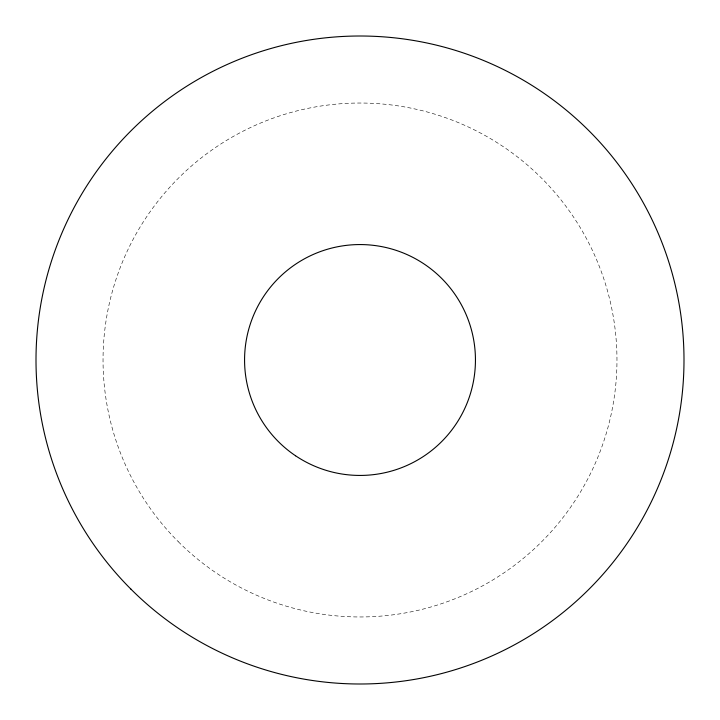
<?xml version="1.0" encoding="UTF-8"?>
<svg xmlns="http://www.w3.org/2000/svg" width="720" height="720" viewBox="0 0 720 720"><rect width="100%" height="100%" fill="white"/><g stroke="black" fill="none" stroke-linecap="round" stroke-linejoin="round"><path stroke-width="0.54" stroke-dasharray="3.6 2.7" d="M178.299 541.701A256.968 256.968 0 0 0 608.211 426.51A256.968 256.968 0 0 0 293.49 111.789A256.968 256.968 0 0 0 178.299 541.701"/><path stroke-width="1.08" d="M130.896 589.104A324 324 0 0 0 672.957 443.853A324 324 0 0 0 276.147 47.043A324 324 0 0 0 130.896 589.104M295.578 455.787A115.443 115.443 0 0 0 475.173 367.902A115.443 115.443 0 0 0 309.258 256.311A115.443 115.443 0 0 0 295.578 455.787"/></g></svg>
